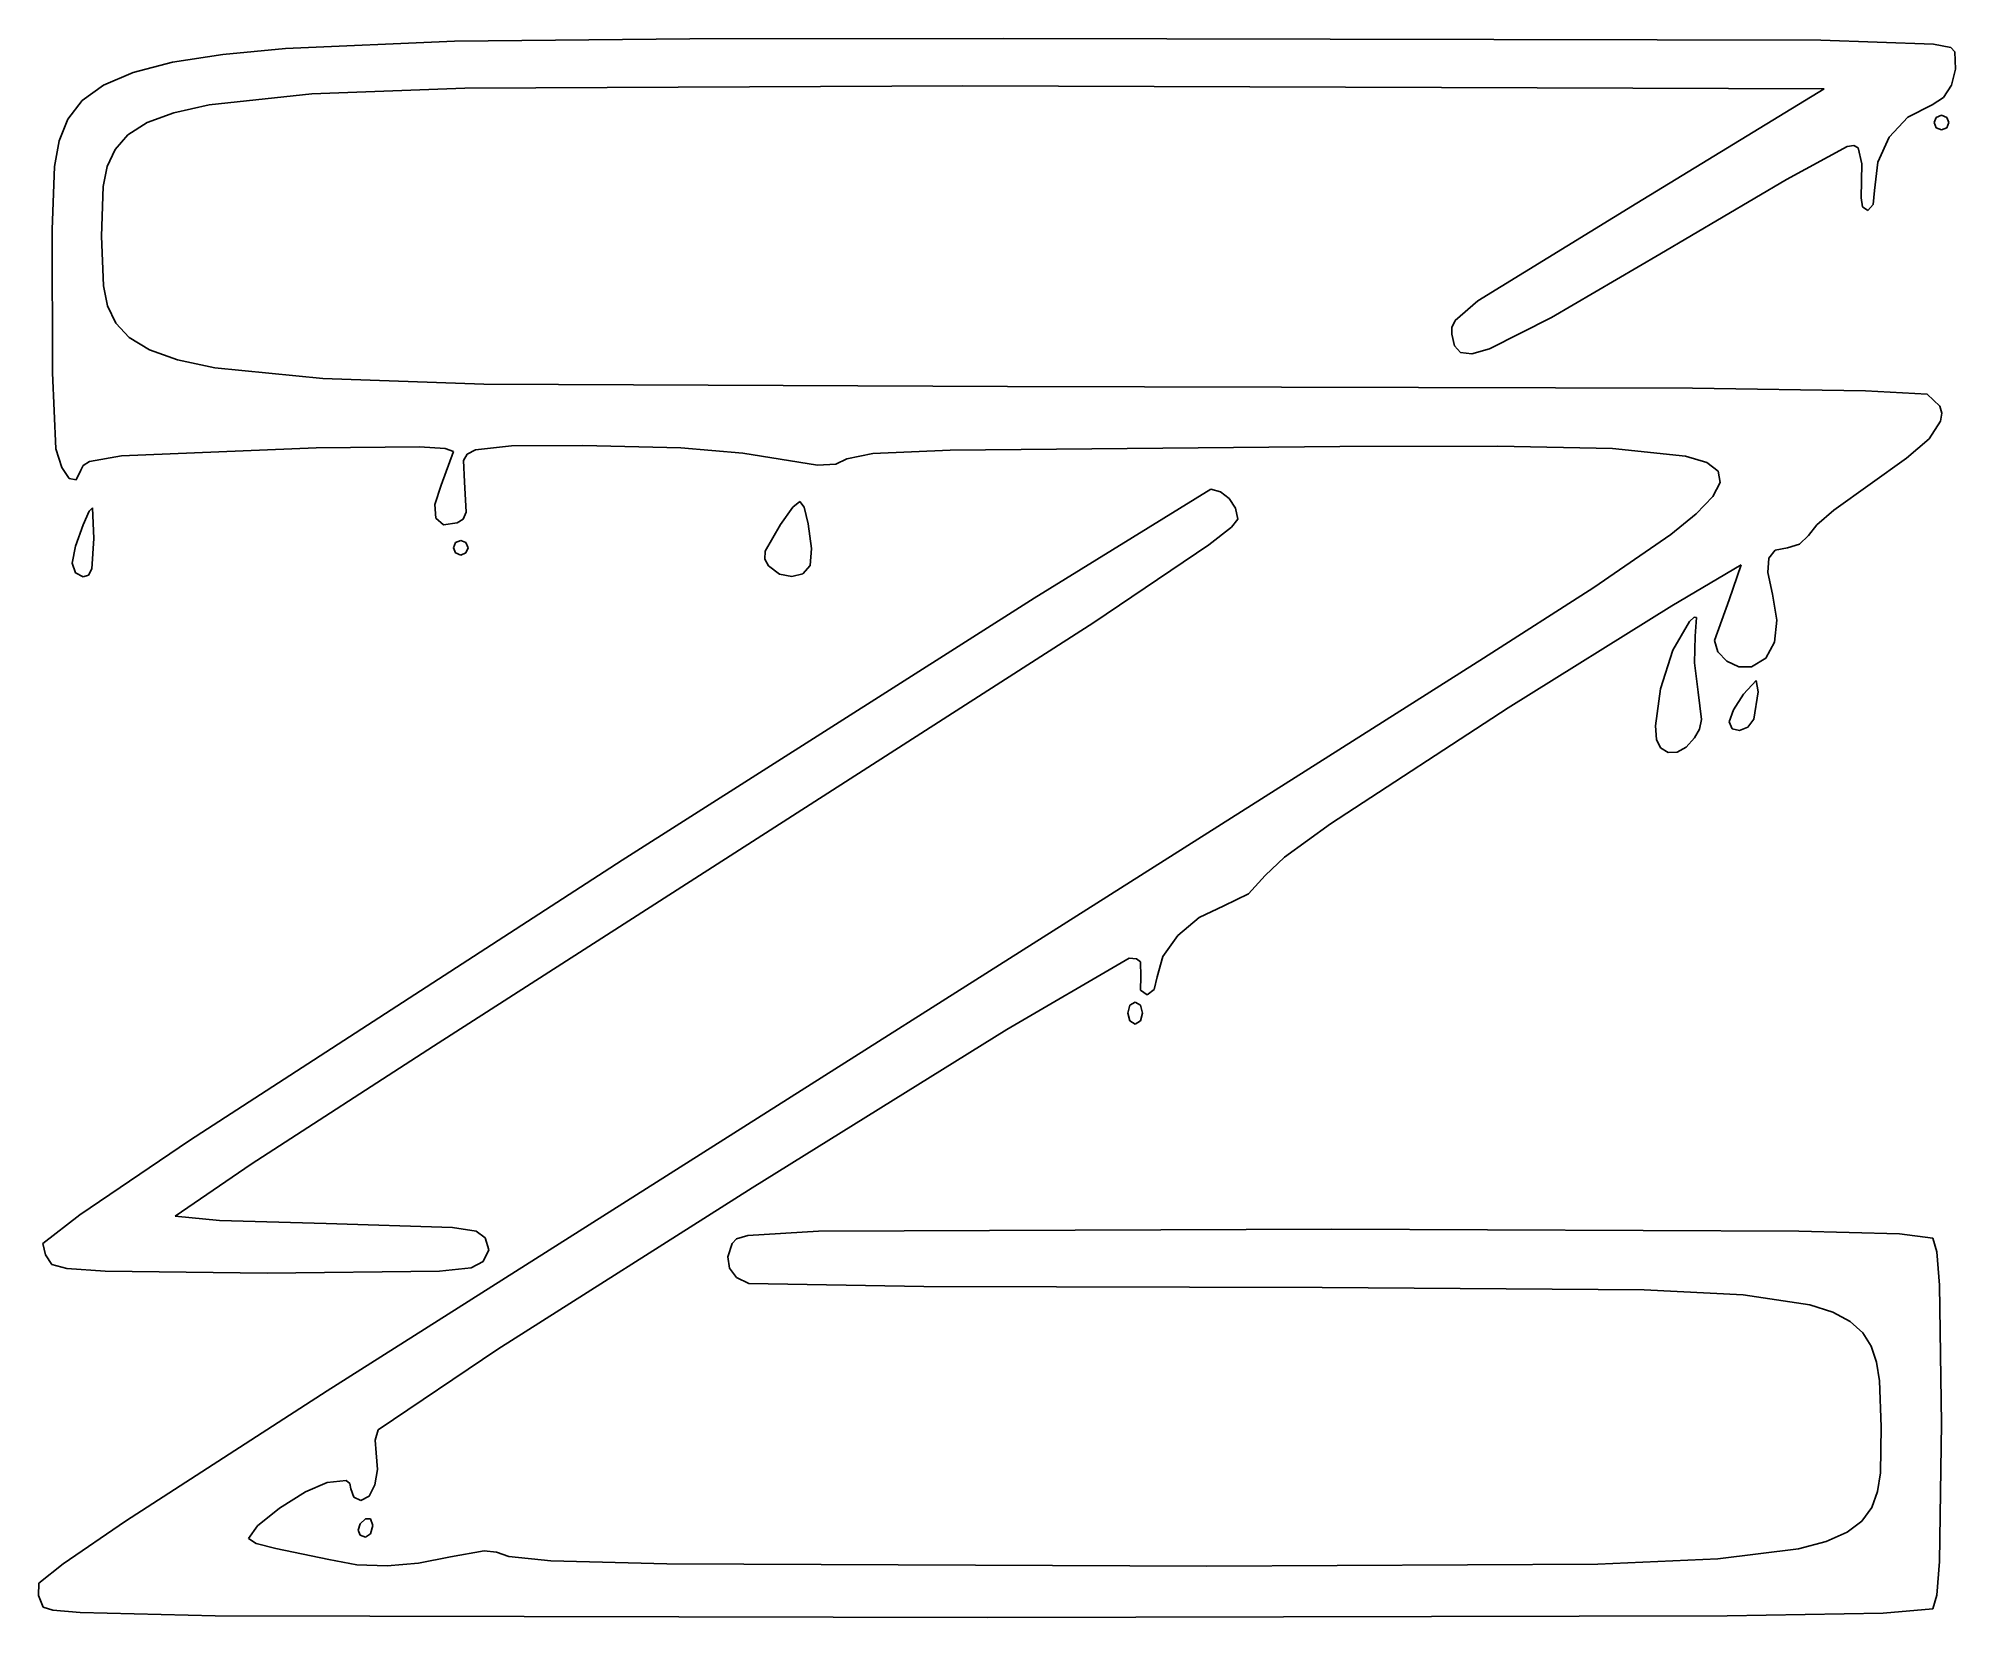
# Model space of a CAD drawing. Extents: x 144.9 to 243.3, y 319.7 to 400.8.
import ezdxf

# ---------------------------------------------------------------- set-up
doc = ezdxf.new("R2010")
doc.units = 0

msp = doc.modelspace()

# ---------------------------------------------------------------- linework, layer by layer
at = {"layer": 'Image'}
for p, q in [((157.584988, 400.274512), (166.248848, 400.638923)), ((166.248848, 400.638923), (178.336351, 400.77318)), ((178.336351, 400.77318), (194.419667, 400.79236)), ((194.419667, 400.79236), (236.391317, 400.696705)), ((236.391317, 400.696705), (242.186014, 400.49117)), ((151.772596, 399.564867), (154.358119, 399.970036)), ((154.358119, 399.970036), (157.584988, 400.274512)), ((242.186014, 400.49117), (243.065355, 400.323903)), ((243.065355, 400.323903), (243.277367, 400.104083)), ((243.277367, 400.104083), (243.317681, 399.20158)), ((148.239501, 398.394914), (149.756898, 399.044622)), ((149.756898, 399.044622), (151.772596, 399.564867)), ((243.317681, 399.20158), (243.112042, 398.386547)), ((147.148886, 397.601359), (148.239501, 398.394914)), ((158.934987, 397.939646), (153.667208, 397.382184)), ((166.793477, 398.225911), (158.934987, 397.939646)), ((192.355158, 398.346443), (166.793477, 398.225911)), ((236.569958, 398.199434), (192.355158, 398.346443)), ((226.953208, 392.327714), (236.569958, 398.199434)), ((242.699584, 397.750829), (242.119437, 397.386273)), ((243.112042, 398.386547), (242.699584, 397.750829)), ((146.41353, 396.649573), (147.148886, 397.601359)), ((151.842916, 396.973504), (150.471998, 396.463125)), ((153.667208, 397.382184), (151.842916, 396.973504)), ((240.870811, 396.74424), (239.912897, 395.724781)), ((242.119437, 397.386273), (240.870811, 396.74424)), ((242.2152, 396.464993), (242.325737, 396.730751)), ((242.325737, 396.730751), (242.591498, 396.841288)), ((242.591498, 396.841288), (242.857256, 396.730751)), ((242.857256, 396.730751), (242.967793, 396.464993)), ((145.961911, 395.525171), (146.41353, 396.649573)), ((149.489687, 395.839747), (148.831215, 395.09207)), ((150.471998, 396.463125), (149.489687, 395.839747)), ((239.912897, 395.724781), (239.318103, 394.435555)), ((242.325737, 396.199235), (242.2152, 396.464993)), ((242.2152, 396.464993), (242.2152, 396.464993)), ((242.591498, 396.088698), (242.325737, 396.199235)), ((242.857256, 396.199235), (242.591498, 396.088698)), ((242.967793, 396.464993), (242.857256, 396.199235)), ((145.722509, 394.213767), (145.961911, 395.525171)), ((148.831215, 395.09207), (148.431813, 394.208794)), ((237.744018, 395.238854), (234.627832, 393.539918)), ((238.094731, 395.282626), (237.744018, 395.238854)), ((238.318228, 395.170333), (238.094731, 395.282626)), ((238.494785, 394.34515), (238.318228, 395.170333)), ((145.594267, 390.97242), (145.722509, 394.213767)), ((148.431813, 394.208794), (148.226715, 393.178619)), ((238.471107, 392.60793), (238.494785, 394.34515)), ((239.318103, 394.435555), (239.158837, 392.984223)), ((148.226715, 393.178619), (148.140358, 390.632373)), ((234.627832, 393.539918), (228.129138, 389.715034)), ((239.158837, 392.984223), (239.079948, 392.253387)), ((218.787474, 387.308096), (226.953208, 392.327714)), ((238.543041, 392.142853), (238.471107, 392.60793)), ((238.81005, 391.949413), (238.543041, 392.142853)), ((239.079948, 392.253387), (238.81005, 391.949413)), ((145.611457, 383.613732), (145.594267, 390.97242)), ((148.140358, 390.632373), (148.231173, 388.086127)), ((228.129138, 389.715034), (222.56849, 386.452882)), ((148.231173, 388.086127), (148.446859, 387.055952)), ((148.446859, 387.055952), (148.866879, 386.172676)), ((217.625377, 386.297142), (218.787474, 387.308096)), ((148.866879, 386.172676), (149.559343, 385.424999)), ((217.451738, 385.607324), (217.45994, 385.943877)), ((217.45994, 385.943877), (217.625377, 386.297142)), ((222.56849, 386.452882), (219.385937, 384.854214)), ((149.559343, 385.424999), (150.592364, 384.801621)), ((217.592626, 385.006491), (217.451738, 385.607324)), ((217.905635, 384.659028), (217.592626, 385.006491)), ((219.385937, 384.854214), (218.475245, 384.597436)), ((150.592364, 384.801621), (152.034053, 384.291242)), ((152.034053, 384.291242), (153.952521, 383.882562)), ((153.952521, 383.882562), (159.492238, 383.3251)), ((218.475245, 384.597436), (217.905635, 384.659028)), ((145.79351, 379.71122), (145.611457, 383.613732)), ((159.492238, 383.3251), (167.756407, 383.038835)), ((167.756407, 383.038835), (194.637658, 382.918303)), ((194.637658, 382.918303), (229.815883, 382.821968)), ((229.815883, 382.821968), (238.68304, 382.70037)), ((238.68304, 382.70037), (241.862758, 382.528769)), ((241.862758, 382.528769), (242.509508, 381.914234)), ((242.509508, 381.914234), (242.599836, 381.54062)), ((242.537313, 381.130529), (241.961263, 380.224175)), ((242.599836, 381.54062), (242.537313, 381.130529)), ((241.961263, 380.224175), (240.796448, 379.241689)), ((146.09678, 378.749133), (145.79351, 379.71122)), ((147.518011, 379.064226), (147.196248, 378.863683)), ((149.15353, 379.356494), (147.518011, 379.064226)), ((159.14708, 379.76927), (149.15353, 379.356494)), ((164.466241, 379.821345), (159.14708, 379.76927)), ((165.77197, 379.735287), (164.466241, 379.821345)), ((165.566694, 377.847318), (166.20263, 379.573738)), ((166.20263, 379.573738), (165.77197, 379.735287)), ((166.905674, 379.447827), (166.716416, 379.114548)), ((166.716416, 379.114548), (166.766849, 378.028118)), ((167.33291, 379.67017), (166.905674, 379.447827)), ((169.186306, 379.869117), (167.33291, 379.67017)), ((172.846579, 379.885518), (169.186306, 379.869117)), ((177.875669, 379.758579), (172.846579, 379.885518)), ((181.066329, 379.484887), (177.875669, 379.758579)), ((184.892639, 378.870102), (181.066329, 379.484887)), ((186.399099, 379.209232), (185.823532, 378.926233)), ((187.736651, 379.469278), (186.399099, 379.209232)), ((191.698611, 379.643138), (187.736651, 379.469278)), ((211.697899, 379.83649), (191.698611, 379.643138)), ((219.811707, 379.853539), (211.697899, 379.83649)), ((225.697816, 379.732185), (219.811707, 379.853539)), ((229.442645, 379.344969), (225.697816, 379.732185)), ((230.539085, 379.01183), (229.442645, 379.344969)), ((231.132611, 378.564428), (230.539085, 379.01183)), ((240.796448, 379.241689), (237.068307, 376.563074)), ((146.47226, 378.193384), (146.09678, 378.749133)), ((146.828483, 378.122328), (146.47226, 378.193384)), ((147.07398, 378.61432), (146.828483, 378.122328)), ((147.196248, 378.863683), (147.07398, 378.61432)), ((166.766849, 378.028118), (166.85833, 376.458462)), ((185.823532, 378.926233), (184.892639, 378.870102)), ((230.854132, 377.2631), (231.234027, 377.986829)), ((231.234027, 377.986829), (231.132611, 378.564428)), ((165.240633, 376.862924), (165.566694, 377.847318)), ((183.625413, 376.718217), (183.98333, 377.014006)), ((183.98333, 377.014006), (184.200122, 376.725876)), ((196.010783, 372.050405), (205.084545, 377.65018)), ((205.084545, 377.65018), (205.585496, 377.515402)), ((205.585496, 377.515402), (206.028948, 377.162442)), ((206.028948, 377.162442), (206.345739, 376.668355)), ((230.003731, 376.37731), (230.854132, 377.2631)), ((147.185715, 375.81955), (147.503749, 376.520681)), ((147.503749, 376.520681), (147.668557, 376.680496)), ((147.668557, 376.680496), (147.750159, 375.11016)), ((165.292082, 376.162472), (165.240633, 376.862924)), ((165.689305, 375.819745), (165.292082, 376.162472)), ((166.706467, 376.10442), (166.40057, 375.908528)), ((166.85833, 376.458462), (166.706467, 376.10442)), ((182.993744, 375.836744), (183.625413, 376.718217)), ((184.200122, 376.725876), (184.408414, 375.855596)), ((206.466705, 376.1102), (206.142343, 375.692837)), ((206.345739, 376.668355), (206.466705, 376.1102)), ((228.693626, 375.313526), (230.003731, 376.37731)), ((237.068307, 376.563074), (236.188138, 375.804749)), ((146.797479, 374.716939), (147.185715, 375.81955)), ((147.750159, 375.11016), (147.641496, 373.555486)), ((166.40057, 375.908528), (165.689305, 375.819745)), ((166.313937, 374.905554), (166.579698, 375.016091)), ((166.579698, 375.016091), (166.845456, 374.905554)), ((182.206926, 374.460874), (182.993744, 375.836744)), ((184.408414, 375.855596), (184.576055, 374.590213)), ((206.142343, 375.692837), (204.98603, 374.788351)), ((224.737509, 372.588243), (228.693626, 375.313526)), ((235.756418, 375.270249), (235.298179, 374.824984)), ((236.188138, 375.804749), (235.756418, 375.270249)), ((146.636, 373.844), (146.797479, 374.716939)), ((166.2034, 374.639793), (166.313937, 374.905554)), ((166.313937, 374.374035), (166.2034, 374.639793)), ((166.2034, 374.639793), (166.2034, 374.639793)), ((166.579698, 374.263498), (166.313937, 374.374035)), ((166.845456, 374.374035), (166.579698, 374.263498)), ((166.845456, 374.905554), (166.955993, 374.639793)), ((166.955993, 374.639793), (166.845456, 374.374035)), ((182.187534, 374.051756), (182.206926, 374.460874)), ((182.3813, 373.702404), (182.187534, 374.051756)), ((184.576055, 374.590213), (184.514298, 373.721256)), ((204.98603, 374.788351), (199.07818, 370.797053)), ((233.724461, 374.103891), (233.684043, 373.365428)), ((234.055485, 374.513433), (233.724461, 374.103891)), ((234.691908, 374.639785), (234.055485, 374.513433)), ((235.298179, 374.824984), (234.691908, 374.639785)), ((146.801806, 373.342994), (146.636, 373.844)), ((146.636, 373.844), (146.636, 373.844)), ((147.200444, 373.13461), (146.801806, 373.342994)), ((147.470138, 373.230703), (147.200444, 373.13461)), ((147.641496, 373.555486), (147.470138, 373.230703)), ((182.933183, 373.288222), (182.381298, 373.702404)), ((182.381298, 373.702404), (182.3813, 373.702404)), ((183.570399, 373.154167), (182.933183, 373.288222)), ((184.146315, 373.298944), (183.570399, 373.154167)), ((184.514298, 373.721256), (184.146315, 373.298944)), ((232.307744, 373.759195), (228.740026, 371.656397)), ((231.692977, 371.967665), (232.307744, 373.759195)), ((233.684043, 373.365428), (233.919438, 372.252315)), ((174.867945, 358.58718), (196.010783, 372.050405)), ((219.072199, 368.95979), (224.737509, 372.588243)), ((233.919438, 372.252315), (234.136604, 370.91464)), ((228.740026, 371.656397), (220.353644, 366.409405)), ((229.65096, 370.85081), (229.897121, 371.076599)), ((229.897121, 371.076599), (230.018488, 371.050923)), ((230.933698, 369.868885), (231.692977, 371.967665)), ((199.07818, 370.797053), (165.186005, 349.0384)), ((228.798737, 369.38317), (229.65096, 370.85081)), ((229.944076, 370.098217), (229.905783, 368.722604)), ((230.018488, 371.050923), (229.944076, 370.098217)), ((234.136604, 370.91464), (234.011063, 369.790424)), ((228.170384, 367.387304), (228.798737, 369.38317)), ((231.108777, 369.295614), (230.933698, 369.868885)), ((231.569517, 368.81729), (231.108777, 369.295614)), ((234.011063, 369.790424), (233.567143, 368.963033)), ((159.725499, 331.34739), (219.072199, 368.95979)), ((229.905783, 368.722604), (230.100317, 367.228137)), ((232.186216, 368.5265), (231.569517, 368.81729)), ((232.829168, 368.515835), (232.186216, 368.5265)), ((233.567143, 368.963033), (232.829168, 368.515835)), ((227.911205, 365.499088), (228.170384, 367.387304)), ((230.100317, 367.228137), (230.271071, 365.818587)), ((232.431185, 367.1139), (233.069258, 367.818524)), ((233.175407, 367.238749), (232.955367, 365.827639)), ((233.069258, 367.818524), (233.175407, 367.238749)), ((220.353644, 366.409405), (211.224786, 360.458935)), ((231.68696, 365.70279), (231.909026, 366.31133)), ((231.909026, 366.31133), (232.431185, 367.1139)), ((227.965462, 364.794061), (227.911205, 365.499088)), ((230.163231, 365.324069), (229.919393, 364.876287)), ((230.271071, 365.818587), (230.163231, 365.324069)), ((231.842046, 365.336867), (231.686957, 365.70279)), ((231.686957, 365.70279), (231.68696, 365.70279)), ((232.215288, 365.246541), (231.842046, 365.336867)), ((232.641467, 365.415553), (232.215288, 365.246541)), ((232.955367, 365.827639), (232.641467, 365.415553)), ((228.1665, 364.3544), (227.965462, 364.794061)), ((228.166503, 364.354405), (228.1665, 364.3544)), ((228.563178, 364.128263), (228.166503, 364.354405)), ((229.483334, 364.402218), (229.016692, 364.148539)), ((229.919393, 364.876287), (229.483334, 364.402218)), ((229.016692, 364.148539), (228.563178, 364.128263)), ((211.224786, 360.458935), (208.870729, 358.750965)), ((152.661158, 344.195377), (174.867945, 358.58718)), ((208.870729, 358.750965), (207.877444, 357.810085)), ((207.877444, 357.810085), (207.008878, 356.868871)), ((207.008878, 356.868871), (205.741474, 356.254095)), ((204.4862, 355.652073), (203.392636, 354.728424)), ((205.741474, 356.254095), (204.4862, 355.652073)), ((203.392636, 354.728424), (202.619848, 353.653486)), ((200.887315, 353.567208), (194.617497, 349.89981)), ((201.263642, 353.52668), (200.887315, 353.567208)), ((201.472833, 353.380739), (201.263642, 353.52668)), ((201.482214, 352.626466), (201.472833, 353.380739)), ((202.619848, 353.653486), (202.326904, 352.597595)), ((201.47439, 351.919537), (201.482214, 352.626466)), ((202.326904, 352.597595), (202.179981, 351.94726)), ((201.81464, 351.685727), (201.47439, 351.919537)), ((202.179981, 351.94726), (201.81464, 351.685727)), ((200.8223, 350.745), (200.932837, 351.143639)), ((200.932837, 350.346362), (200.8223, 350.745)), ((200.8223, 350.745), (200.8223, 350.745)), ((200.932837, 351.143639), (201.198598, 351.309444)), ((201.198598, 351.309444), (201.464356, 351.143639)), ((201.464356, 351.143639), (201.574893, 350.745)), ((201.574893, 350.745), (201.464356, 350.346362)), ((194.617497, 349.89981), (181.532049, 341.769471)), ((201.198598, 350.180556), (200.932837, 350.346362)), ((201.464356, 350.346362), (201.198598, 350.180556)), ((165.186005, 349.0384), (155.82532, 342.987565)), ((147.025165, 340.389306), (152.661158, 344.195377)), ((155.82532, 342.987565), (151.921605, 340.31047)), ((181.532049, 341.769471), (168.487834, 333.483975)), ((145.130445, 338.90688), (147.025165, 340.389306)), ((151.921605, 340.31047), (154.190731, 340.086666)), ((154.190731, 340.086666), (159.671285, 339.934175)), ((159.671285, 339.934175), (166.161996, 339.741499)), ((166.161996, 339.741499), (167.365164, 339.537402)), ((184.938441, 339.546676), (211.296012, 339.644197)), ((211.296012, 339.644197), (235.264662, 339.547327)), ((145.263089, 338.33825), (145.130445, 338.90688)), ((167.365164, 339.537402), (167.833905, 339.205489)), ((168.026183, 338.585579), (167.734436, 337.982529)), ((167.833905, 339.205489), (168.026183, 338.585579)), ((180.292159, 338.235262), (180.516312, 338.918864)), ((180.516312, 338.918864), (180.732406, 339.153033)), ((180.732406, 339.153033), (181.319171, 339.330486)), ((181.319171, 339.330486), (184.938441, 339.546676)), ((235.264662, 339.547327), (240.428309, 339.408219)), ((240.428309, 339.408219), (242.139012, 339.192642)), ((242.139012, 339.192642), (242.347194, 338.488807)), ((145.582, 337.838), (145.263089, 338.33825)), ((145.582036, 337.838099), (145.582, 337.838)), ((146.35935, 337.628392), (145.582036, 337.838099)), ((148.328675, 337.488631), (146.35935, 337.628392)), ((167.114961, 337.670884), (165.480111, 337.490294)), ((167.734436, 337.982529), (167.114961, 337.670884)), ((180.371712, 337.637589), (180.292159, 338.235262)), ((180.738092, 337.166305), (180.371712, 337.637589)), ((242.347194, 338.488807), (242.487125, 336.767061)), ((156.636736, 337.386544), (148.328675, 337.488631)), ((165.480111, 337.490294), (156.636736, 337.386544)), ((181.374419, 336.861874), (180.738092, 337.166305)), ((190.354757, 336.70675), (181.374419, 336.861874)), ((210.793519, 336.646186), (190.354757, 336.70675)), ((227.328625, 336.538209), (210.793519, 336.646186)), ((242.487125, 336.767061), (242.590567, 329.672352)), ((232.415355, 336.273731), (227.328625, 336.538209)), ((235.829983, 335.757171), (232.415355, 336.273731)), ((237.015365, 335.378166), (235.829983, 335.757171)), ((237.908848, 334.904709), (237.015365, 335.378166)), ((238.552474, 334.326323), (237.908848, 334.904709)), ((238.988285, 333.63253), (238.552474, 334.326323)), ((168.487834, 333.483975), (162.341715, 329.351108)), ((239.258323, 332.812853), (238.988285, 333.63253)), ((239.40463, 331.856814), (239.258323, 332.812853)), ((239.494219, 329.493746), (239.40463, 331.856814)), ((149.368726, 324.650543), (159.725499, 331.34739)), ((162.341715, 329.351108), (162.192128, 328.822073)), ((162.192128, 328.822073), (162.234044, 328.155838)), ((239.460138, 327.130699), (239.494219, 329.493746)), ((242.590567, 329.672352), (242.487125, 322.577644)), ((162.234044, 328.155838), (162.305942, 327.312047)), ((162.305942, 327.312047), (162.168568, 326.526648)), ((239.312725, 326.17471), (239.460138, 327.130699)), ((158.609591, 326.168277), (157.274474, 325.323962)), ((159.722949, 326.643876), (158.609591, 326.168277)), ((160.690646, 326.73685), (159.722949, 326.643876)), ((160.880817, 326.596514), (160.690646, 326.73685)), ((160.934349, 326.315601), (160.880817, 326.596514)), ((161.087263, 325.895845), (160.934349, 326.315601)), ((161.454905, 325.721258), (161.087263, 325.895845)), ((161.869148, 325.947199), (161.454905, 325.721258)), ((162.168568, 326.526648), (161.869148, 325.947199)), ((239.010782, 325.355126), (239.312725, 326.17471)), ((157.274474, 325.323962), (156.151105, 324.419324)), ((238.503596, 324.661486), (239.010782, 325.355126)), ((146.164833, 322.458667), (149.368726, 324.650543)), ((156.151105, 324.419324), (155.672989, 323.762756)), ((161.3107, 324.19396), (161.421237, 324.51235)), ((161.421237, 323.943886), (161.3107, 324.19396)), ((161.3107, 324.19396), (161.3107, 324.19396)), ((161.421237, 324.51235), (161.686995, 324.780612)), ((161.686995, 323.839873), (161.421237, 323.943886)), ((161.686995, 324.780612), (161.952756, 324.772535)), ((161.952756, 324.012202), (161.686995, 323.839873)), ((161.952756, 324.772535), (162.063293, 324.426525)), ((162.063293, 324.426525), (161.952756, 324.012202)), ((236.670652, 323.61019), (237.740457, 324.083328)), ((237.740457, 324.083328), (238.503596, 324.661486)), ((155.672989, 323.762756), (156.082704, 323.505097)), ((156.082704, 323.505097), (157.077319, 323.257982)), ((157.077319, 323.257982), (159.805469, 322.678586)), ((166.046319, 322.824675), (167.781633, 323.124669)), ((167.781633, 323.124669), (168.412969, 323.055696)), ((168.412969, 323.055696), (169.044619, 322.841637)), ((169.044619, 322.841637), (171.208241, 322.61163)), ((231.114126, 322.716268), (235.243469, 323.231608)), ((235.243469, 323.231608), (236.670652, 323.61019)), ((144.924799, 321.46996), (146.164833, 322.458667)), ((159.805469, 322.678586), (161.250821, 322.419595)), ((161.250821, 322.419595), (162.792379, 322.358073)), ((162.792379, 322.358073), (164.400695, 322.49333)), ((164.400695, 322.49333), (166.046319, 322.824675)), ((171.208241, 322.61163), (177.153022, 322.463515)), ((177.153022, 322.463515), (204.875019, 322.351556)), ((204.875019, 322.351556), (224.946732, 322.453611)), ((224.946732, 322.453611), (231.114126, 322.716268)), ((242.487125, 322.577644), (242.347194, 320.855898)), ((144.893262, 320.83163), (144.924799, 321.46996)), ((145.145, 320.247), (144.893262, 320.83163)), ((145.144912, 320.246894), (145.145, 320.247)), ((145.637536, 320.087777), (145.144912, 320.246894)), ((147.046369, 319.962215), (145.637536, 320.087777)), ((153.962887, 319.79654), (147.046369, 319.962215)), ((239.599643, 319.93533), (231.585889, 319.79635)), ((242.139012, 320.152062), (239.599643, 319.93533)), ((242.347194, 320.855898), (242.139012, 320.152062)), ((193.642912, 319.700507), (153.962887, 319.79654)), ((231.585889, 319.79635), (193.642912, 319.700507))]:
    msp.add_line(p, q, dxfattribs=at)

doc.saveas('drawing.dxf')
